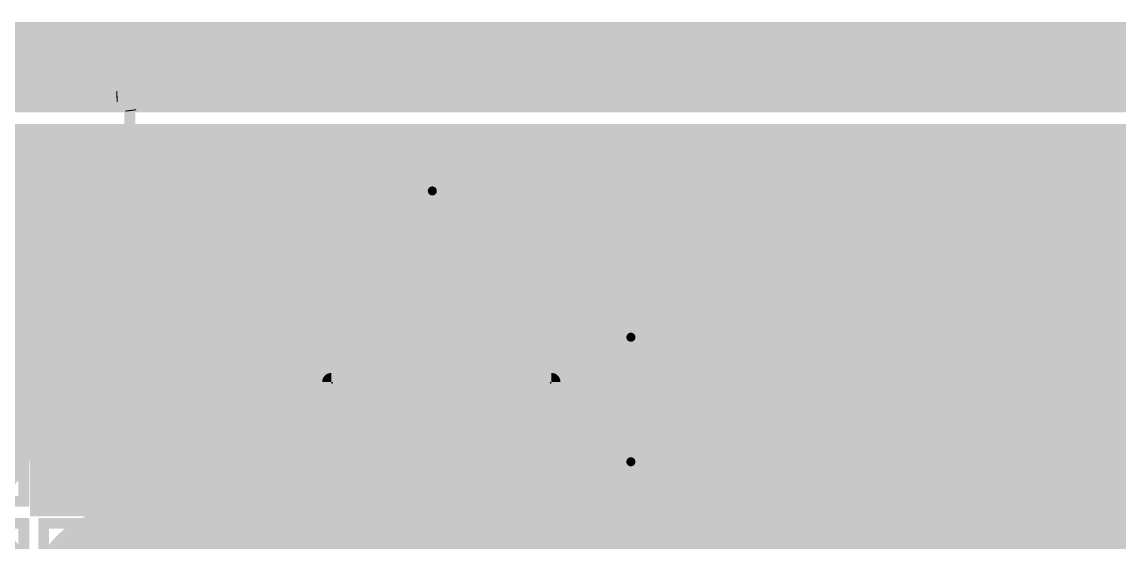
# Model space of a CAD drawing. Extents: x -6 to 196, y -52 to 46.
# Drawn here: x 60.77 to 76.21, y 38.32 to 45.63 of the extents above; entities that cross this region are included whole.
import ezdxf

# ---------------------------------------------------------------- set-up
doc = ezdxf.new("R2010")
doc.units = 0
doc.header["$MEASUREMENT"] = 0
doc.layers.get('0').update_dxf_attribs({"linetype": 'CONTINUOUS'})
for name, color, linetype in [('22-304-1_BOT', 7, 'CONTINUOUS'), ('22-304-1_DRD', 7, 'CONTINUOUS'), ('22-304-1_GND', 6, 'CONTINUOUS'), ('22-304-1_IN1', 4, 'CONTINUOUS'), ('22-304-1_SMB', 3, 'CONTINUOUS'), ('22-304-1_SMT', 5, 'CONTINUOUS'), ('22-304-1_SPT', 10, 'CONTINUOUS'), ('22-304-1_SST', 14, 'CONTINUOUS'), ('22-304-1_TOP', 9, 'CONTINUOUS'), ('THRUHOLE_NPT', 11, 'CONTINUOUS'), ('THRUHOLE_TAP', 13, 'CONTINUOUS')]:
    doc.layers.add(name, color=color, linetype=linetype)

# ---------------------------------------------------------------- blocks, each defined once
blk = doc.blocks.new('ROUND_1')
at = {"const_width": 1.6002}
blk.add_lwpolyline([(-0.8001, 0, 1), (0.8001, 0, 1)], format="xyb", close=True, dxfattribs=at)
blk = doc.blocks.new('ROUND_18')
at = {"const_width": 0.99949}
blk.add_lwpolyline([(-0.499744, 0, 1), (0.499744, 0, 1)], format="xyb", close=True, dxfattribs=at)
blk = doc.blocks.new('ROUND_19')
at = {"const_width": 0.65024}
blk.add_lwpolyline([(-0.32512, 0, 1), (0.32512, 0, 1)], format="xyb", close=True, dxfattribs=at)
blk = doc.blocks.new('SQUARE_20')
blk.add_solid([(0.84963, 0.84963), (0.84963, -0.84963), (-0.84963, 0.84963), (-0.84963, -0.84963)])
blk = doc.blocks.new('ROUND_57')
at = {"const_width": 0.35052}
blk.add_lwpolyline([(-0.17526, 0, 1), (0.17526, 0, 1)], format="xyb", close=True, dxfattribs=at)
blk = doc.blocks.new('ROUND_12')
at = {"const_width": 2.00025}
blk.add_lwpolyline([(-1.000124, 0, 1), (1.000124, 0, 1)], format="xyb", close=True, dxfattribs=at)
blk = doc.blocks.new('ROUND_24')
at = {"const_width": 1.30429}
blk.add_lwpolyline([(-0.652144, 0, 1), (0.652144, 0, 1)], format="xyb", close=True, dxfattribs=at)
blk = doc.blocks.new('SQUARE_65')
blk.add_solid([(1.30429, 1.30429), (1.30429, -1.30429), (-1.30429, 1.30429), (-1.30429, -1.30429)])
blk = doc.blocks.new('ROUND_85')
at = {"const_width": 0.0635}
blk.add_lwpolyline([(-0.03175, 0, 1), (0.03175, 0, 1)], format="xyb", close=True, dxfattribs=at)
blk = doc.blocks.new('RECTANGLE_3')
blk.add_solid([(0.4826, 0.4064), (0.4826, -0.4064), (-0.4826, 0.4064), (-0.4826, -0.4064)])
blk = doc.blocks.new('RECTANGLE_5')
blk.add_solid([(0.4826, 0.4064), (0.4826, -0.4064), (-0.4826, 0.4064), (-0.4826, -0.4064)])
blk = doc.blocks.new('RECTANGLE_30')
blk.add_solid([(0.52451, 0.29972), (0.52451, -0.29972), (-0.52451, 0.29972), (-0.52451, -0.29972)])
blk = doc.blocks.new('ROUND_88')
at = {"const_width": 0.10033}
blk.add_lwpolyline([(-0.050164, 0, 1), (0.050164, 0, 1)], format="xyb", close=True, dxfattribs=at)
blk = doc.blocks.new('ROUND_89')
at = {"const_width": 0.59944}
blk.add_lwpolyline([(-0.29972, 0, 1), (0.29972, 0, 1)], format="xyb", close=True, dxfattribs=at)

msp = doc.modelspace()

# ---------------------------------------------------------------- linework, layer by layer
at = {"layer": '22-304-1_BOT', "const_width": 0.254}
for points in [[(78.486, 43.942), (21.844, 43.942)], [(60.8076, 43.942), (60.8076, 42.291)], [(61.0362, 43.942), (61.0362, 42.29608)], [(61.2648, 43.942), (61.2648, 42.24528)], [(61.4934, 43.942), (61.4934, 42.12844)], [(61.722, 43.942), (61.722, 41.90746)], [(61.9506, 43.942), (61.9506, 41.1607)], [(62.1792, 43.942), (62.1792, 41.1607)], [(62.4078, 43.942), (62.4078, 41.1607)], [(62.6364, 43.942), (62.6364, 41.1607)], [(62.865, 43.942), (62.865, 41.1607)], [(63.0936, 43.942), (63.0936, 41.1607)], [(63.3222, 43.942), (63.3222, 41.1607)], [(63.5508, 43.942), (63.5508, 34.23158)], [(63.7794, 43.942), (63.7794, 34.11982)], [(64.008, 43.942), (64.008, 33.81248)], [(64.2366, 43.942), (64.2366, 29.22016)], [(64.4652, 43.942), (64.4652, 29.22016)], [(64.6938, 43.942), (64.6938, 29.22016)], [(64.9224, 43.942), (64.9224, 29.22016)], [(65.151, 43.942), (65.151, 29.22016)], [(65.3796, 43.942), (65.3796, 29.22016)], [(65.6082, 43.942), (65.6082, 29.22016)], [(65.8368, 43.942), (65.8368, 29.22016)], [(66.0654, 43.942), (66.0654, 29.22016)], [(66.294, 43.942), (66.294, 29.22016)], [(66.5226, 43.942), (66.5226, 29.22016)], [(66.7512, 43.942), (66.7512, 29.22016)], [(66.9798, 43.942), (66.9798, 29.22016)], [(67.2084, 43.942), (67.2084, 29.22016)], [(67.437, 43.942), (67.437, 29.22016)], [(67.6656, 43.942), (67.6656, 29.22016)], [(67.8942, 43.942), (67.8942, 29.22016)], [(68.1228, 43.942), (68.1228, 29.22016)], [(68.3514, 43.942), (68.3514, 29.22016)], [(68.58, 43.942), (68.58, 29.22016)], [(68.8086, 43.942), (68.8086, 29.22016)], [(69.0372, 43.942), (69.0372, 29.22016)], [(69.2658, 43.942), (69.2658, 29.22016)], [(69.4944, 43.942), (69.4944, 29.22016)], [(69.723, 43.942), (69.723, 29.22016)], [(69.9516, 43.942), (69.9516, 29.22016)], [(70.1802, 43.942), (70.1802, 29.22016)], [(70.4088, 43.942), (70.4088, 29.22016)], [(70.6374, 43.942), (70.6374, 29.22016)], [(70.866, 43.942), (70.866, 29.22016)], [(71.0946, 43.942), (71.0946, 29.22016)], [(71.3232, 43.942), (71.3232, 29.22016)], [(71.5518, 43.942), (71.5518, 29.22016)], [(71.7804, 43.942), (71.7804, 29.22016)], [(72.009, 43.942), (72.009, 29.22016)], [(72.2376, 43.942), (72.2376, 29.22016)], [(72.4662, 43.942), (72.4662, 29.22016)], [(72.6948, 43.942), (72.6948, 41.15816)], [(72.9234, 43.942), (72.9234, 41.67378)], [(73.152, 43.942), (73.152, 42.037)], [(73.3806, 43.942), (73.3806, 42.32402)], [(73.6092, 43.942), (73.6092, 42.5577)], [(73.8378, 43.942), (73.8378, 42.75582)], [(74.0664, 43.942), (74.0664, 42.91838)], [(74.295, 43.942), (74.295, 43.05808)], [(74.5236, 43.942), (74.5236, 43.17492)], [(74.7522, 43.942), (74.7522, 43.27144)], [(74.9808, 43.942), (74.9808, 43.35018)], [(75.2094, 43.942), (75.2094, 43.41114)], [(75.438, 43.942), (75.438, 43.45686)], [(75.6666, 43.942), (75.6666, 43.4848)], [(75.8952, 43.942), (75.8952, 43.50004)], [(76.1238, 43.942), (76.1238, 43.50004)], [(78.7146, 43.7134), (21.844, 43.7134)], [(75.64882, 43.4848), (21.844, 43.4848)], [(74.70902, 43.2562), (21.844, 43.2562)], [(74.23912, 43.0276), (21.844, 43.0276)], [(73.89368, 42.799), (21.844, 42.799)], [(73.6219, 42.5704), (21.844, 42.5704)], [(73.39584, 42.3418), (21.844, 42.3418)], [(73.20788, 42.1132), (61.51626, 42.1132)], [(73.04786, 41.8846), (61.73978, 41.8846)], [(72.91324, 41.656), (61.85662, 41.656)], [(72.80148, 41.4274), (61.90996, 41.4274)], [(63.36792, 41.1607), (61.90234, 41.1607)], [(72.71004, 41.1988), (61.90742, 41.1988)], [(63.36792, 41.1607), (63.36792, 38.80866)], [(72.63384, 40.9702), (63.36792, 40.9702)], [(72.57796, 40.7416), (63.36792, 40.7416)], [(72.53478, 40.513), (63.36792, 40.513)], [(72.50938, 40.2844), (63.36792, 40.2844)], [(72.49668, 40.0558), (63.36792, 40.0558)], [(72.50176, 39.8272), (63.36792, 39.8272)], [(72.51954, 39.5986), (63.36792, 39.5986)], [(72.5551, 39.37), (63.36792, 39.37)], [(72.60336, 39.1414), (63.36792, 39.1414)], [(63.36792, 38.80866), (62.28334, 38.80866)], [(62.6364, 38.80866), (62.6364, 38.73246)], [(62.865, 38.80866), (62.865, 38.62578)], [(63.0936, 38.80866), (63.0936, 38.4556)], [(63.3222, 38.80866), (63.3222, 38.1762)], [(72.6694, 38.9128), (63.36792, 38.9128)], [(72.6948, 38.84168), (72.6948, 29.22016)], [(72.75322, 38.6842), (62.75578, 38.6842)], [(72.85736, 38.4556), (63.0936, 38.4556)], [(72.9234, 38.32606), (72.9234, 29.22016)], [(72.97928, 38.227), (63.28918, 38.227)]]:
    msp.add_lwpolyline(points, dxfattribs=at)
for points in [[(75.99934, 43.50258, 0.4142136), (72.49668, 39.99992)], [(79.502, 39.99992, 0.4142136), (75.99934, 43.50258)], [(60.93968, 42.30116, 0.4142136), (59.96432, 41.3258)], [(61.91504, 41.3258, 0.4142136), (60.93968, 42.30116)], [(61.90234, 41.1607, 0.0424884), (61.91639, 41.3258)], [(72.49668, 39.99992, 0.4142136), (75.99934, 36.49726)], [(75.99934, 36.49726, 0.4142136), (79.502, 39.99992)], [(63.51778, 37.48532, 0.3935976), (62.28334, 38.80866)]]:
    msp.add_lwpolyline(points, format="xyb", dxfattribs=at)
at = {"layer": '22-304-1_DRD'}
for points, const_width in [([(195.00088, 21.99894), (101.99878, 21.99894), (78.99908, 44.99864), (-4.99872, 44.99864), (-4.99872, -4.99872), (195.00088, -4.99872), (195.00088, 21.99894)], 1.27), ([(66.294, 43.8912), (65.913, 43.5102)], 0.254), ([(66.802, 43.8912), (66.294, 43.8912)], 0.254), ([(67.183, 43.5102), (66.802, 43.8912)], 0.254), ([(65.913, 43.5102), (65.913, 43.0022)], 0.254), ([(67.183, 43.0022), (67.183, 43.5102)], 0.254), ([(65.913, 43.0022), (66.294, 42.6212)], 0.254), ([(66.802, 42.6212), (67.183, 43.0022)], 0.254), ([(66.294, 42.6212), (66.802, 42.6212)], 0.254), ([(61.57468, 41.9608), (60.30468, 41.9608)], 0.254), ([(61.57468, 41.9608), (60.30468, 40.6908)], 0.254), ([(61.57468, 40.6908), (60.30468, 41.9608)], 0.254), ([(61.57468, 40.6908), (61.57468, 41.9608)], 0.254), ([(69.088, 41.8338), (68.707, 41.4528)], 0.254), ([(69.088, 41.8338), (68.707, 41.4528)], 0.254), ([(69.596, 41.8338), (69.088, 41.8338)], 0.254), ([(69.596, 41.8338), (69.088, 41.8338)], 0.254), ([(69.977, 41.4528), (69.596, 41.8338)], 0.254), ([(69.977, 41.4528), (69.596, 41.8338)], 0.254), ([(68.707, 41.4528), (68.707, 40.9448)], 0.254), ([(68.707, 41.4528), (68.707, 40.9448)], 0.254), ([(69.977, 40.9448), (69.977, 41.4528)], 0.254), ([(69.977, 40.9448), (69.977, 41.4528)], 0.254), ([(68.707, 40.9448), (69.088, 40.5638)], 0.254), ([(68.707, 40.9448), (69.088, 40.5638)], 0.254), ([(69.596, 40.5638), (69.977, 40.9448)], 0.254), ([(69.596, 40.5638), (69.977, 40.9448)], 0.254), ([(60.30468, 40.6908), (61.57468, 40.6908)], 0.254), ([(75.36434, 40.63492), (75.36434, 39.99992)], 0.254), ([(75.99934, 40.63492), (75.36434, 40.63492)], 0.254), ([(75.99934, 39.36492), (75.99934, 40.63492)], 0.254), ([(62.18936, 40.61968), (61.55436, 39.98468)], 0.254), ([(62.82436, 39.98468), (62.18936, 40.61968)], 0.254), ([(69.088, 40.5638), (69.596, 40.5638)], 0.254), ([(69.088, 40.5638), (69.596, 40.5638)], 0.254), ([(69.088, 40.0812), (68.707, 39.7002)], 0.254), ([(69.088, 40.0812), (68.707, 39.7002)], 0.254), ([(69.596, 40.0812), (69.088, 40.0812)], 0.254), ([(69.596, 40.0812), (69.088, 40.0812)], 0.254), ([(69.977, 39.7002), (69.596, 40.0812)], 0.254), ([(69.977, 39.7002), (69.596, 40.0812)], 0.254), ([(61.55436, 39.98468), (62.18936, 39.34968)], 0.254), ([(62.18936, 39.34968), (62.82436, 39.98468)], 0.254), ([(75.36434, 39.99992), (76.63434, 39.99992)], 0.254), ([(68.707, 39.7002), (68.707, 39.1922)], 0.254), ([(68.707, 39.7002), (68.707, 39.1922)], 0.254), ([(69.977, 39.1922), (69.977, 39.7002)], 0.254), ([(69.977, 39.1922), (69.977, 39.7002)], 0.254), ([(76.63434, 39.36492), (75.99934, 39.36492)], 0.254), ([(68.707, 39.1922), (69.088, 38.8112)], 0.254), ([(68.707, 39.1922), (69.088, 38.8112)], 0.254), ([(69.596, 38.8112), (69.977, 39.1922)], 0.254), ([(69.596, 38.8112), (69.977, 39.1922)], 0.254), ([(69.088, 38.8112), (69.596, 38.8112)], 0.254), ([(69.088, 38.8112), (69.596, 38.8112)], 0.254)]:
    msp.add_lwpolyline(points, dxfattribs=dict(at, const_width=const_width))
at = {"layer": '22-304-1_GND', "const_width": 1.27}
msp.add_lwpolyline([(195.00088, 21.99894), (101.99878, 21.99894), (78.99908, 44.99864), (-4.99872, 44.99864), (-4.99872, -4.99872), (195.00088, -4.99872), (195.00088, 21.99894)], dxfattribs=at)
at = {"layer": '22-304-1_IN1', "const_width": 0.254}
for points in [[(66.0273, 43.688), (55.499, 43.688)], [(65.9892, 43.6372), (55.499, 43.6372)], [(60.7568, 43.688), (60.7568, 42.28338)], [(60.9854, 43.688), (60.9854, 42.29862)], [(61.214, 43.688), (61.214, 42.26052)], [(61.4426, 43.688), (61.4426, 42.16146)], [(61.6712, 43.688), (61.6712, 41.97096)], [(61.8998, 43.688), (61.8998, 41.50106)], [(62.1284, 43.688), (62.1284, 41.1607)], [(62.357, 43.688), (62.357, 41.1607)], [(62.5856, 43.688), (62.5856, 41.1607)], [(62.8142, 43.688), (62.8142, 41.1607)], [(63.0428, 43.688), (63.0428, 41.1607)], [(63.2714, 43.688), (63.2714, 41.1607)], [(63.5, 43.688), (63.5, 37.69614)], [(63.7286, 43.688), (63.7286, 32.258)], [(63.9572, 43.688), (63.9572, 32.258)], [(64.1858, 43.688), (64.1858, 32.258)], [(64.4144, 43.688), (64.4144, 32.258)], [(64.643, 43.688), (64.643, 32.258)], [(64.8716, 43.688), (64.8716, 34.70656)], [(65.1002, 43.688), (65.1002, 34.89452)], [(65.3288, 43.688), (65.3288, 34.96056)], [(65.5574, 43.688), (65.5574, 34.94786)], [(65.786, 43.688), (65.786, 34.8488)], [(78.232, 43.688), (67.0687, 43.688)], [(78.2828, 43.6372), (67.1068, 43.6372)], [(67.1576, 43.688), (67.1576, 43.5483)], [(67.3862, 43.688), (67.3862, 36.86556)], [(67.6148, 43.688), (67.6148, 36.79952)], [(67.8434, 43.688), (67.8434, 36.61156)], [(68.072, 43.688), (68.072, 32.258)], [(68.3006, 43.688), (68.3006, 32.258)], [(68.5292, 43.688), (68.5292, 32.258)], [(68.7578, 43.688), (68.7578, 41.53916)], [(68.9864, 43.688), (68.9864, 41.77284)], [(69.215, 43.688), (69.215, 41.86174)], [(69.4436, 43.688), (69.4436, 41.86682)], [(69.6722, 43.688), (69.6722, 41.78808)], [(69.9008, 43.688), (69.9008, 41.5798)], [(70.1294, 43.688), (70.1294, 32.258)], [(70.358, 43.688), (70.358, 32.258)], [(70.5866, 43.688), (70.5866, 32.258)], [(70.8152, 43.688), (70.8152, 32.258)], [(71.0438, 43.688), (71.0438, 32.258)], [(71.2724, 43.688), (71.2724, 32.258)], [(71.501, 43.688), (71.501, 32.258)], [(71.7296, 43.688), (71.7296, 32.258)], [(71.9582, 43.688), (71.9582, 32.258)], [(72.1868, 43.688), (72.1868, 32.258)], [(72.4154, 43.688), (72.4154, 32.1056)], [(72.644, 43.688), (72.644, 31.877)], [(72.8726, 43.688), (72.8726, 31.6484)], [(73.1012, 43.688), (73.1012, 31.4198)], [(73.3298, 43.688), (73.3298, 31.1912)], [(73.5584, 43.688), (73.5584, 30.9626)], [(73.787, 43.688), (73.787, 30.734)], [(74.0156, 43.688), (74.0156, 30.5054)], [(74.2442, 43.688), (74.2442, 40.78986)], [(74.4728, 43.688), (74.4728, 41.1734)], [(74.7014, 43.688), (74.7014, 41.42232)], [(74.93, 43.688), (74.93, 41.60012)], [(75.1586, 43.688), (75.1586, 41.7322)], [(75.3872, 43.688), (75.3872, 41.82618)], [(75.6158, 43.688), (75.6158, 41.88714)], [(75.8444, 43.688), (75.8444, 41.92016)], [(76.073, 43.688), (76.073, 41.92524)], [(76.3016, 43.688), (76.3016, 41.90238)], [(65.8876, 43.4086), (55.499, 43.4086)], [(78.5114, 43.4086), (67.20586, 43.4086)], [(65.8749, 43.18), (55.499, 43.18)], [(78.74, 43.18), (67.21856, 43.18)], [(65.94348, 42.9514), (55.499, 42.9514)], [(78.9686, 42.9514), (67.15252, 42.9514)], [(67.1576, 42.96156), (67.1576, 36.85286)], [(66.0146, 42.83964), (66.0146, 34.5821)], [(66.13144, 42.7228), (55.499, 42.7228)], [(66.2432, 42.65168), (66.2432, 32.258)], [(66.929, 42.6974), (66.929, 36.7538)], [(79.1972, 42.7228), (66.96456, 42.7228)], [(79.4258, 42.4942), (55.499, 42.4942)], [(66.4718, 42.5831), (66.4718, 32.258)], [(66.7004, 42.5958), (66.7004, 36.4871)], [(60.67806, 42.2656), (55.499, 42.2656)], [(79.6544, 42.2656), (61.2013, 42.2656)], [(79.883, 42.037), (61.6077, 42.037)], [(69.04736, 41.8084), (61.78804, 41.8084)], [(75.3364, 41.8084), (69.6341, 41.8084)], [(68.7832, 41.5798), (61.88202, 41.5798)], [(74.89698, 41.5798), (69.9008, 41.5798)], [(68.6816, 41.3512), (61.91504, 41.3512)], [(74.62774, 41.3512), (69.99986, 41.3512)], [(63.36792, 41.1607), (61.90234, 41.1607)], [(63.36792, 41.1607), (63.36792, 38.80866)], [(68.6689, 41.1226), (63.36792, 41.1226)], [(74.4347, 41.1226), (70.01256, 41.1226)], [(68.73748, 40.894), (63.36792, 40.894)], [(68.7578, 40.85844), (68.7578, 39.78656)], [(69.9008, 40.8178), (69.9008, 39.8272)], [(74.29246, 40.894), (69.94652, 40.894)], [(68.92544, 40.6654), (63.36792, 40.6654)], [(74.1934, 40.6654), (69.75856, 40.6654)], [(68.9864, 40.62222), (68.9864, 40.02024)], [(69.215, 40.53332), (69.215, 40.10914)], [(69.4436, 40.53078), (69.4436, 40.11422)], [(69.6722, 40.60698), (69.6722, 40.03548)], [(74.12482, 40.4368), (63.36792, 40.4368)], [(74.08418, 40.2082), (63.36792, 40.2082)], [(68.92544, 39.9796), (63.36792, 39.9796)], [(74.07402, 39.9796), (69.75856, 39.9796)], [(68.73748, 39.751), (63.36792, 39.751)], [(74.08926, 39.751), (69.94652, 39.751)], [(68.6689, 39.5224), (63.36792, 39.5224)], [(74.13498, 39.5224), (70.01256, 39.5224)], [(68.6816, 39.2938), (63.36792, 39.2938)], [(74.20864, 39.2938), (69.99986, 39.2938)], [(68.7578, 39.10584), (68.7578, 32.258)], [(74.2442, 39.20744), (74.2442, 30.2768)], [(68.7832, 39.0652), (63.36792, 39.0652)], [(69.9008, 39.0652), (69.9008, 32.258)], [(74.31532, 39.0652), (69.9008, 39.0652)], [(63.36792, 38.80866), (62.28334, 38.80866)], [(62.5856, 38.80866), (62.5856, 38.75024)], [(62.8142, 38.80866), (62.8142, 38.65372)], [(63.0428, 38.80866), (63.0428, 38.50132)], [(63.2714, 38.80866), (63.2714, 38.2524)], [(69.04736, 38.8366), (63.36792, 38.8366)], [(68.9864, 38.86962), (68.9864, 32.258)], [(69.215, 38.78072), (69.215, 32.258)], [(69.4436, 38.77818), (69.4436, 32.258)], [(74.46518, 38.8366), (69.6341, 38.8366)], [(69.6722, 38.85438), (69.6722, 32.258)], [(74.4728, 38.82644), (74.4728, 30.0482)], [(74.66838, 38.608), (62.89548, 38.608)], [(74.7014, 38.57752), (74.7014, 29.8196)], [(74.95794, 38.3794), (63.1698, 38.3794)], [(74.93, 38.39718), (74.93, 29.591)], [(75.1586, 38.26764), (75.1586, 29.3624)]]:
    msp.add_lwpolyline(points, dxfattribs=at)
for points in [[(66.0273, 43.688, 0.174833), (65.87155, 43.2562)], [(67.22364, 43.2562, 0.1748329), (67.06808, 43.68748)], [(65.87236, 43.2562, 0.4142136), (66.548, 42.58056)], [(66.548, 42.58056, 0.4142136), (67.22364, 43.2562)], [(60.93968, 42.30116, 0.4142136), (59.96432, 41.3258)], [(61.91504, 41.3258, 0.4142136), (60.93968, 42.30116)], [(69.342, 41.87444, 0.4142136), (68.66636, 41.1988)], [(70.01764, 41.1988, 0.4142136), (69.342, 41.87444)], [(75.99934, 41.92524, 0.4142136), (74.07402, 39.99992)], [(77.9272, 39.99992, 0.4142136), (75.99934, 41.92778)], [(61.90234, 41.1607, 0.0424884), (61.91639, 41.3258)], [(68.66636, 41.1988, 0.4142136), (69.342, 40.52316)], [(69.342, 40.52316, 0.4142136), (70.01764, 41.1988)], [(69.342, 40.12184, 0.4142136), (68.66636, 39.4462)], [(69.342, 40.12184, 0.4142136), (68.66636, 39.4462)], [(70.01764, 39.4462, 0.4142136), (69.342, 40.12184)], [(70.01764, 39.4462, 0.4142136), (69.342, 40.12184)], [(74.07402, 39.99992, 0.4142136), (75.99934, 38.0746)], [(75.99934, 38.0746, 0.4142136), (77.92466, 39.99992)], [(68.66636, 39.4462, 0.4142136), (69.342, 38.77056)], [(68.66636, 39.4462, 0.4142136), (69.342, 38.77056)], [(69.342, 38.77056, 0.4142136), (70.01764, 39.4462)], [(69.342, 38.77056, 0.4142136), (70.01764, 39.4462)], [(63.51778, 37.48532, 0.3935976), (62.28334, 38.80866)]]:
    msp.add_lwpolyline(points, format="xyb", dxfattribs=at)
at = {"layer": '22-304-1_SST'}
for points, const_width in [([(57.2897, 44.58462), (62.103, 44.58462)], 0.1524), ([(62.11824, 44.58462), (62.10305, 44.58401)], 0.1524), ([(62.3062, 44.38142), (62.30438, 44.39636)], 0.1524), ([(62.29096, 44.38396), (62.29096, 44.01566), (57.08904, 44.01566), (57.08904, 44.38396)], 0.1524), ([(62.29096, 44.01566), (62.29096, 42.55516)], 0.1524), ([(64.5795, 44.0055), (64.5795, 41.0845), (66.2178, 41.0845), (66.2178, 44.0055), (64.5795, 44.0055)], 0.1524), ([(66.87058, 43.52036), (66.7004, 43.58132), (66.7004, 43.93692), (66.87058, 43.99534), (67.54876, 43.99534), (67.7164, 43.93692), (67.7164, 43.58132), (67.54876, 43.52036)], 0.1524), ([(61.88964, 42.55516), (62.29096, 42.55516), (62.29096, 41.72458), (63.90894, 41.72458), (63.90894, 35.74542), (55.46852, 35.74542), (55.46852, 41.72458), (57.08904, 41.72458), (57.08904, 42.55516), (57.49036, 42.55516), (57.49036, 43.73372), (61.88964, 43.73372), (61.88964, 42.55516), (61.88964, 41.07942), (61.07938, 41.07942)], 0.1524), ([(62.98692, 42.13352), (62.98692, 43.40352), (62.7761, 43.1927)], 0.254), ([(69.6595, 43.3705), (69.6595, 40.4495), (71.2978, 40.4495), (71.2978, 43.3705), (69.6595, 43.3705)], 0.1524), ([(66.87058, 43.15714), (66.7004, 43.09872), (66.7004, 42.74312), (66.87058, 42.68216), (67.2084, 42.68216), (67.37858, 42.80154), (67.37858, 43.15714), (67.7164, 43.15714), (67.7164, 42.68216)], 0.1524), ([(61.88964, 41.07942), (63.29934, 41.07942), (63.29934, 38.88994), (61.07938, 38.88994), (61.07938, 41.35374), (58.30062, 41.35374), (58.30062, 38.88994), (57.38876, 38.88994), (57.38876, 38.58006), (58.30062, 38.58006), (58.30062, 36.39058), (56.08066, 36.39058), (56.08066, 41.07942), (57.49036, 41.07942), (57.49036, 42.55516)], 0.1524), ([(71.7804, 41.93032), (71.7804, 42.34434), (72.7964, 42.34434)], 0.1524), ([(63.20028, 42.13352), (62.7761, 42.13352)], 0.254), ([(67.35318, 41.68902), (67.35318, 42.10558), (68.36918, 42.10558)], 0.1524), ([(71.7804, 41.09212), (71.7804, 41.56456), (72.45858, 41.09212), (72.62876, 41.09212), (72.7964, 41.15054), (72.7964, 41.50614), (72.62876, 41.56456)], 0.1524), ([(67.35318, 40.9702), (67.35318, 41.20642)], 0.1524), ([(67.35318, 41.08958), (68.36918, 41.08958), (68.199, 41.20642)], 0.1524), ([(58.58002, 41.07942), (58.58002, 38.88994), (60.79998, 38.88994), (60.79998, 41.07942), (58.58002, 41.07942)], 0.1524), ([(65.1256, 40.61968), (65.0748, 40.61968), (65.0748, 40.56888), (65.0748, 38.16858), (65.0748, 38.12032), (65.1256, 38.12032)], 0.1524), ([(65.1256, 40.61968), (68.2244, 40.61968)], 0.1524), ([(68.2244, 38.12032), (68.2752, 38.12032), (68.2752, 38.16858), (68.2752, 40.56888), (68.2752, 40.61968), (68.2244, 40.61968)], 0.1524), ([(62.02172, 40.15232), (61.87186, 40.30218), (62.50686, 40.30218), (62.357, 40.15232), (62.02172, 40.15232), (62.02172, 39.81704), (61.87186, 39.66718), (62.50686, 39.66718), (62.357, 39.81704), (62.02172, 39.81704)], 0.1524), ([(61.87186, 39.66718), (61.87186, 40.30218)], 0.1524), ([(62.50686, 39.66718), (62.50686, 40.30218)], 0.1524), ([(62.357, 40.15232), (62.357, 39.81704)], 0.1524), ([(68.2244, 39.66972), (68.2244, 40.07104)], 0.1524), ([(69.6595, 40.1955), (69.6595, 37.2745), (71.2978, 37.2745), (71.2978, 40.1955), (69.6595, 40.1955)], 0.1524), ([(71.95058, 39.45636), (71.7804, 39.51732), (71.7804, 39.87292), (71.95058, 39.93134), (72.62876, 39.93134), (72.7964, 39.87292), (72.7964, 39.51732), (72.62876, 39.45636)], 0.1524), ([(65.1256, 39.07028), (65.1256, 38.66896)], 0.1524), ([(71.7804, 38.73754), (71.7804, 38.97376)], 0.1524), ([(71.7804, 38.85692), (72.7964, 38.85692), (72.62876, 38.97376)], 0.1524), ([(58.58002, 36.39058), (60.79998, 36.39058), (60.79998, 38.58006), (58.58002, 38.58006), (58.58002, 36.39058)], 0.1524), ([(61.07938, 36.39058), (63.29934, 36.39058), (63.29934, 38.58006), (61.07938, 38.58006), (61.07938, 36.39058)], 0.1524)]:
    msp.add_lwpolyline(points, dxfattribs=dict(at, const_width=const_width))
at = {"layer": '22-304-1_SST', "const_width": 0.1524}
for points in [[(62.3062, 44.39666, 0.4142136), (62.11824, 44.58462)], [(65.1256, 40.61968, 0.4142136), (65.0748, 40.56888)], [(68.2752, 40.56888, 0.4142136), (68.2244, 40.61968)]]:
    msp.add_lwpolyline(points, format="xyb", dxfattribs=at)
at = {"layer": '22-304-1_TOP'}
for points, const_width in [([(78.359, 44.069), (21.717, 44.069)], 0.254), ([(60.6806, 44.069), (60.6806, 42.97426)], 0.254), ([(60.9092, 44.069), (60.9092, 42.97426)], 0.254), ([(61.1378, 44.069), (61.1378, 42.97426)], 0.254), ([(61.3664, 44.069), (61.3664, 42.97426)], 0.254), ([(61.595, 44.069), (61.595, 42.97426)], 0.254), ([(61.8236, 44.069), (61.8236, 42.97426)], 0.254), ([(62.0522, 44.069), (62.0522, 42.97426)], 0.254), ([(62.2808, 44.069), (62.2808, 42.97426)], 0.254), ([(62.5094, 44.069), (62.5094, 42.97426)], 0.254), ([(62.738, 44.069), (62.738, 42.97426)], 0.254), ([(62.9666, 44.069), (62.9666, 42.97426)], 0.254), ([(63.1952, 44.069), (63.1952, 42.97426)], 0.254), ([(63.4238, 44.069), (63.4238, 42.97426)], 0.254), ([(63.6524, 44.069), (63.6524, 42.97426)], 0.254), ([(63.881, 44.069), (63.881, 42.97426)], 0.254), ([(64.1096, 44.069), (64.1096, 42.97426)], 0.254), ([(64.3382, 44.069), (64.3382, 42.97426)], 0.254), ([(64.5668, 44.069), (64.5668, 42.97426)], 0.254), ([(64.7954, 44.069), (64.7954, 43.99026)], 0.254), ([(65.024, 44.069), (65.024, 43.99026)], 0.254), ([(65.2526, 44.069), (65.2526, 43.99026)], 0.254), ([(65.4812, 44.069), (65.4812, 43.99026)], 0.254), ([(65.7098, 44.069), (65.7098, 43.99026)], 0.254), ([(65.9384, 44.069), (65.9384, 43.99026)], 0.254), ([(66.167, 44.069), (66.167, 43.99026)], 0.254), ([(66.3956, 44.069), (66.3956, 42.97426)], 0.254), ([(66.6242, 44.069), (66.6242, 42.97426)], 0.254), ([(66.8528, 44.069), (66.8528, 42.97426)], 0.254), ([(67.0814, 44.069), (67.0814, 42.97426)], 0.254), ([(67.31, 44.069), (67.31, 42.97426)], 0.254), ([(67.5386, 44.069), (67.5386, 42.97426)], 0.254), ([(67.7672, 44.069), (67.7672, 42.97426)], 0.254), ([(67.9958, 44.069), (67.9958, 42.97426)], 0.254), ([(68.2244, 44.069), (68.2244, 42.97426)], 0.254), ([(68.453, 44.069), (68.453, 42.97426)], 0.254), ([(68.6816, 44.069), (68.6816, 42.97426)], 0.254), ([(68.9102, 44.069), (68.9102, 42.97426)], 0.254), ([(69.1388, 44.069), (69.1388, 42.97426)], 0.254), ([(69.3674, 44.069), (69.3674, 42.97426)], 0.254), ([(69.596, 44.069), (69.596, 42.97426)], 0.254), ([(69.8246, 44.069), (69.8246, 43.35526)], 0.254), ([(70.0532, 44.069), (70.0532, 43.35526)], 0.254), ([(70.2818, 44.069), (70.2818, 43.35526)], 0.254), ([(70.5104, 44.069), (70.5104, 43.35526)], 0.254), ([(70.739, 44.069), (70.739, 43.35526)], 0.254), ([(70.9676, 44.069), (70.9676, 43.35526)], 0.254), ([(71.1962, 44.069), (71.1962, 43.35526)], 0.254), ([(71.4248, 44.069), (71.4248, 42.71772)], 0.254), ([(71.6534, 44.069), (71.6534, 42.48912)], 0.254), ([(71.882, 44.069), (71.882, 42.26052)], 0.254), ([(72.1106, 44.069), (72.1106, 42.03192)], 0.254), ([(72.3392, 44.069), (72.3392, 41.80078)], 0.254), ([(72.5678, 44.069), (72.5678, 40.69588)], 0.254), ([(72.7964, 44.069), (72.7964, 41.4147)], 0.254), ([(73.025, 44.069), (73.025, 41.8465)], 0.254), ([(73.2536, 44.069), (73.2536, 42.17162)], 0.254), ([(73.4822, 44.069), (73.4822, 42.43324)], 0.254), ([(73.7108, 44.069), (73.7108, 42.64914)], 0.254), ([(73.9394, 44.069), (73.9394, 42.83202)], 0.254), ([(74.168, 44.069), (74.168, 42.98442)], 0.254), ([(74.3966, 44.069), (74.3966, 43.11396)], 0.254), ([(74.6252, 44.069), (74.6252, 43.22064)], 0.254), ([(74.8538, 44.069), (74.8538, 43.30954)], 0.254), ([(75.0824, 44.069), (75.0824, 43.38066)], 0.254), ([(75.311, 44.069), (75.311, 43.434)], 0.254), ([(75.5396, 44.069), (75.5396, 43.4721)], 0.254), ([(75.7682, 44.069), (75.7682, 43.49496)], 0.254), ([(75.9968, 44.069), (75.9968, 43.50258)], 0.254), ([(76.2254, 44.069), (76.2254, 43.49496)], 0.254), ([(66.21526, 43.99026), (64.59474, 43.99026)], 0.254), ([(64.59474, 43.99026), (64.59474, 42.97426)], 0.254), ([(66.21526, 43.99026), (66.21526, 42.97426)], 0.254), ([(64.59474, 43.8404), (21.717, 43.8404)], 0.254), ([(78.5876, 43.8404), (66.21526, 43.8404)], 0.254), ([(64.59474, 43.6118), (37.15766, 43.6118)], 0.254), ([(78.8162, 43.6118), (66.21526, 43.6118)], 0.254), ([(64.59474, 43.3832), (37.15766, 43.3832)], 0.254), ([(64.59474, 43.2562), (65.405, 43.2562)], 0.254), ([(66.21526, 43.2562), (65.405, 43.2562)], 0.254), ([(75.0951, 43.3832), (66.21526, 43.3832)], 0.254), ([(69.67474, 43.35526), (69.67474, 42.97426)], 0.254), ([(71.29526, 43.35526), (69.67474, 43.35526)], 0.254), ([(71.29526, 43.35526), (71.29526, 42.8498)], 0.254), ([(64.59474, 43.1546), (37.15766, 43.1546)], 0.254), ([(66.548, 43.2562), (65.405, 43.2562)], 0.2032), ([(69.67474, 43.1546), (66.21526, 43.1546)], 0.254), ([(74.47788, 43.1546), (71.29526, 43.1546)], 0.254), ([(64.59474, 42.97426), (60.452, 42.97426)], 0.254), ([(69.67474, 42.97426), (66.21526, 42.97426)], 0.254), ([(74.07402, 42.926), (71.29526, 42.926)], 0.254), ([(71.29526, 42.8498), (72.30618, 41.83634)], 0.254), ([(73.76668, 42.6974), (71.44512, 42.6974)], 0.254), ([(59.69, 39.98468), (59.69, 41.783), (60.452, 42.545), (70.4088, 42.545), (70.485, 42.6212)], 0.2032), ([(75.565, 32.385), (75.057, 32.385), (74.295, 33.147), (74.295, 35.941), (72.009, 38.227), (72.009, 41.529), (70.9168, 42.6212), (70.485, 42.6212)], 0.2032), ([(73.51522, 42.4688), (71.67372, 42.4688)], 0.254), ([(73.30694, 42.2402), (71.90232, 42.2402)], 0.254), ([(66.21526, 42.11574), (66.21526, 41.09974)], 0.254), ([(69.67474, 42.11574), (66.21526, 42.11574)], 0.254), ([(66.3956, 42.11574), (66.3956, 39.49192)], 0.254), ([(66.6242, 42.11574), (66.6242, 39.26332)], 0.254), ([(66.8528, 42.11574), (66.8528, 35.73526)], 0.254), ([(67.0814, 42.11574), (67.0814, 39.99992)], 0.254), ([(67.31, 42.11574), (67.31, 40.2209)], 0.254), ([(67.5386, 42.11574), (67.5386, 40.49522)], 0.254), ([(67.7672, 42.11574), (67.7672, 40.49522)], 0.254), ([(67.9958, 42.11574), (67.9958, 40.49522)], 0.254), ([(68.2244, 42.11574), (68.2244, 40.49522)], 0.254), ([(68.453, 42.11574), (68.453, 40.49522)], 0.254), ([(68.6816, 42.11574), (68.6816, 40.49522)], 0.254), ([(68.9102, 42.11574), (68.9102, 40.49522)], 0.254), ([(69.1388, 42.11574), (69.1388, 38.52672)], 0.254), ([(69.3674, 42.11574), (69.3674, 38.29812)], 0.254), ([(69.596, 42.11574), (69.596, 38.06952)], 0.254), ([(69.67474, 42.11574), (69.67474, 41.93286)], 0.254), ([(69.67474, 42.0116), (66.21526, 42.0116)], 0.254), ([(69.67474, 41.93286), (69.67474, 41.88714)], 0.254), ([(69.67474, 41.88714), (69.67474, 40.46474)], 0.254), ([(73.13168, 42.0116), (72.13092, 42.0116)], 0.254), ([(65.405, 41.8338), (65.151, 41.5798), (65.151, 39.87038)], 0.2032), ([(69.67474, 41.783), (66.21526, 41.783)], 0.254), ([(72.98436, 41.783), (72.35444, 41.783)], 0.254), ([(71.29526, 41.63822), (71.57974, 41.3512)], 0.254), ([(71.29526, 41.63822), (71.29526, 40.46474)], 0.254), ([(69.67474, 41.5544), (66.21526, 41.5544)], 0.254), ([(71.37654, 41.5544), (71.29526, 41.5544)], 0.254), ([(71.4248, 41.50614), (71.4248, 37.89172)], 0.254), ([(72.86244, 41.5544), (72.43572, 41.5544)], 0.254), ([(72.43826, 41.529), (72.43826, 38.4048)], 0.254), ([(69.67474, 41.3258), (66.21526, 41.3258)], 0.254), ([(71.57974, 41.3258), (71.29526, 41.3258)], 0.254), ([(71.57974, 41.3512), (71.57974, 38.227)], 0.254), ([(72.7583, 41.3258), (72.43826, 41.3258)], 0.254), ([(65.57772, 41.09974), (65.57772, 40.49522)], 0.254), ([(66.21526, 41.09974), (65.57772, 41.09974)], 0.254), ([(69.67474, 41.0972), (65.57772, 41.0972)], 0.254), ([(65.7098, 41.09974), (65.7098, 40.49522)], 0.254), ([(65.9384, 41.09974), (65.9384, 40.49522)], 0.254), ([(66.167, 41.09974), (66.167, 39.72052)], 0.254), ([(70.485, 41.1988), (69.342, 41.1988)], 0.2032), ([(70.485, 41.1988), (69.342, 41.1988)], 0.2032), ([(69.67474, 41.1988), (70.485, 41.1988)], 0.254), ([(70.485, 40.46474), (70.485, 41.1988)], 0.254), ([(71.29526, 41.1988), (70.485, 41.1988)], 0.254), ([(71.57974, 41.0972), (71.29526, 41.0972)], 0.254), ([(72.67448, 41.0972), (72.43826, 41.0972)], 0.254), ([(69.67474, 40.8686), (65.57772, 40.8686)], 0.254), ([(71.57974, 40.8686), (71.29526, 40.8686)], 0.254), ([(72.6059, 40.8686), (72.43826, 40.8686)], 0.254), ([(69.67474, 40.64), (65.57772, 40.64)], 0.254), ([(71.57974, 40.64), (71.29526, 40.64)], 0.254), ([(72.5551, 40.64), (72.43826, 40.64)], 0.254), ([(66.0019, 40.49522), (65.57772, 40.49522)], 0.254), ([(66.0019, 40.49522), (66.0019, 39.88562)], 0.254), ([(69.05244, 40.49522), (67.3481, 40.49522)], 0.254), ([(67.3481, 40.49522), (67.3481, 40.24376)], 0.254), ([(69.05244, 40.49522), (69.05244, 39.497)], 0.254), ([(67.3481, 40.4114), (66.0019, 40.4114)], 0.254), ([(71.57974, 40.4114), (69.05244, 40.4114)], 0.254), ([(71.29526, 40.46474), (69.67474, 40.46474)], 0.254), ([(69.8246, 40.46474), (69.8246, 40.18026)], 0.254), ([(70.0532, 40.46474), (70.0532, 40.18026)], 0.254), ([(70.2818, 40.46474), (70.2818, 40.18026)], 0.254), ([(70.5104, 40.46474), (70.5104, 40.18026)], 0.254), ([(70.739, 40.46474), (70.739, 40.18026)], 0.254), ([(70.9676, 40.46474), (70.9676, 40.18026)], 0.254), ([(71.1962, 40.46474), (71.1962, 40.18026)], 0.254), ([(72.52208, 40.4114), (72.43826, 40.4114)], 0.254), ([(67.26174, 40.1828), (66.0019, 40.1828)], 0.254), ([(67.25158, 40.17264), (67.01028, 39.93134)], 0.254), ([(71.57974, 40.1828), (69.05244, 40.1828)], 0.254), ([(71.29526, 40.18026), (69.67474, 40.18026)], 0.254), ([(69.67474, 40.18026), (69.67474, 38.75786)], 0.254), ([(70.485, 40.18026), (70.485, 39.4462)], 0.254), ([(71.29526, 40.18026), (71.29526, 38.75786)], 0.254), ([(72.50176, 40.1828), (72.43826, 40.1828)], 0.254), ([(62.18936, 39.98468), (63.30442, 38.86962), (65.151, 38.86962)], 0.2032), ([(67.03314, 39.9542), (66.0019, 39.9542)], 0.254), ([(66.0019, 39.88562), (66.71818, 39.16934)], 0.254), ([(69.67474, 39.9542), (69.05244, 39.9542)], 0.254), ([(71.57974, 39.9542), (71.29526, 39.9542)], 0.254), ([(72.49668, 39.9542), (72.43826, 39.9542)], 0.254), ([(62.18936, 37.48532), (62.46368, 37.48532), (63.754, 36.195), (66.167, 36.195), (66.421, 36.449), (66.421, 38.862), (65.41262, 39.87038), (65.151, 39.87038)], 0.2032), ([(66.89344, 39.7256), (66.16192, 39.7256)], 0.254), ([(68.199, 39.87038), (67.55638, 39.87038), (67.31, 39.624), (67.31, 38.481), (67.564, 38.227), (68.199, 38.227), (70.612, 35.814), (70.612, 34.29), (69.9008, 33.5788), (69.3928, 33.5788), (67.31, 33.5788)], 0.2032), ([(69.67474, 39.7256), (69.05244, 39.7256)], 0.254), ([(71.57974, 39.7256), (71.29526, 39.7256)], 0.254), ([(72.50938, 39.7256), (72.43826, 39.7256)], 0.254), ([(66.88074, 39.624), (66.88074, 38.481)], 0.254), ([(66.88074, 39.497), (66.39052, 39.497)], 0.254), ([(69.67474, 39.497), (69.05244, 39.497)], 0.254), ([(69.05244, 39.497), (69.05244, 39.243)], 0.254), ([(70.485, 39.4462), (69.342, 39.4462)], 0.2032), ([(69.342, 39.4462), (70.485, 39.4462)], 0.2032), ([(69.67474, 39.4462), (70.485, 39.4462)], 0.254), ([(71.29526, 39.4462), (70.485, 39.4462)], 0.254), ([(71.57974, 39.497), (71.29526, 39.497)], 0.254), ([(72.53478, 39.497), (72.43826, 39.497)], 0.254), ([(66.88074, 39.2684), (66.61912, 39.2684)], 0.254), ([(69.67474, 39.2684), (69.05244, 39.2684)], 0.254), ([(69.05244, 39.243), (69.05244, 38.61562)], 0.254), ([(71.57974, 39.2684), (71.29526, 39.2684)], 0.254), ([(72.57542, 39.2684), (72.43826, 39.2684)], 0.254), ([(72.5678, 39.30396), (72.5678, 38.27272)], 0.254), ([(66.88074, 39.0398), (66.80962, 39.0398)], 0.254), ([(69.67474, 39.0398), (69.05244, 39.0398)], 0.254), ([(71.57974, 39.0398), (71.29526, 39.0398)], 0.254), ([(72.6313, 39.0398), (72.43826, 39.0398)], 0.254), ([(65.151, 38.86962), (65.151, 37.1602), (65.405, 36.9062)], 0.2032), ([(66.85026, 38.862), (66.85026, 36.449)], 0.254), ([(66.88074, 38.8112), (66.85026, 38.8112)], 0.254), ([(69.469, 32.385), (70.104, 32.385), (70.612, 32.893), (70.612, 33.528), (71.12, 34.036), (71.12, 35.941), (68.199, 38.862), (68.199, 38.86962)], 0.2032), ([(69.67474, 38.8112), (69.05244, 38.8112)], 0.254), ([(71.57974, 38.8112), (71.29526, 38.8112)], 0.254), ([(72.70496, 38.8112), (72.43826, 38.8112)], 0.254), ([(69.67474, 38.75786), (69.67474, 38.71214)], 0.254), ([(69.67474, 38.71214), (69.67474, 37.99078)], 0.254), ([(71.29526, 38.75786), (71.29526, 38.71214)], 0.254), ([(71.29526, 38.71214), (71.29526, 38.0238)], 0.254), ([(66.88074, 38.5826), (66.85026, 38.5826)], 0.254), ([(69.05244, 38.61562), (69.67474, 37.99078)], 0.254), ([(69.67474, 38.5826), (69.08292, 38.5826)], 0.254), ([(71.57974, 38.5826), (71.29526, 38.5826)], 0.254), ([(72.7964, 38.5826), (72.43826, 38.5826)], 0.254), ([(72.7964, 38.58514), (72.7964, 38.04412)], 0.254), ([(66.90106, 38.354), (66.85026, 38.354)], 0.254), ([(69.67474, 38.354), (69.31152, 38.354)], 0.254), ([(71.57974, 38.354), (71.29526, 38.354)], 0.254), ([(72.43826, 38.4048), (74.59218, 36.24834)], 0.254), ([(72.90816, 38.354), (72.48652, 38.354)], 0.254)]:
    msp.add_lwpolyline(points, dxfattribs=dict(at, const_width=const_width))
at = {"layer": '22-304-1_TOP', "const_width": 0.254}
for points in [[(75.99934, 43.50258, 0.4142136), (72.49668, 39.99992)], [(79.502, 39.99992, 0.4142136), (75.99934, 43.50258)], [(72.43826, 41.529, 0.1989124), (72.31253, 41.83253)], [(67.3481, 40.24376, 0.0703045), (67.2528, 40.17143)], [(67.3481, 40.24376, 0.0703045), (67.2528, 40.17143)], [(67.00774, 39.92626, 0.1989124), (66.88254, 39.624)], [(67.00774, 39.92626, 0.1989124), (66.88254, 39.624)], [(72.49668, 39.99992, 0.4142136), (75.99934, 36.49726)], [(75.99934, 36.49726, 0.4142136), (79.502, 39.99992)], [(66.85026, 38.862, 0.1989124), (66.72453, 39.16553)], [(66.88074, 38.481, 0.1989124), (67.00647, 38.17747)], [(71.57974, 38.227, 0.1989124), (71.70547, 37.92347)], [(71.57974, 38.227, 0.1989124), (71.70547, 37.92347)]]:
    msp.add_lwpolyline(points, format="xyb", dxfattribs=at)

# ---------------------------------------------------------------- block references
at = {"layer": '22-304-1_BOT'}
for name, p in [('ROUND_57', (66.548, 43.2562)), ('ROUND_19', (60.93968, 41.3258)), ('ROUND_57', (69.342, 41.1988)), ('ROUND_1', (75.99934, 39.99992)), ('SQUARE_20', (62.18936, 39.98468)), ('ROUND_57', (69.342, 39.4462)), ('ROUND_18', (62.18936, 37.48532))]:
    msp.add_blockref(name, p, dxfattribs=at)
at = {"layer": '22-304-1_GND'}
for name, p in [('ROUND_85', (66.548, 43.2562)), ('ROUND_18', (60.93968, 41.3258)), ('ROUND_12', (75.99934, 39.99992)), ('ROUND_24', (59.69, 39.98468)), ('SQUARE_65', (62.18936, 39.98468)), ('ROUND_85', (69.342, 41.1988)), ('ROUND_85', (69.342, 39.4462)), ('ROUND_24', (59.69, 37.48532)), ('ROUND_24', (62.18936, 37.48532))]:
    msp.add_blockref(name, p, dxfattribs=at)
at = {"layer": '22-304-1_IN1'}
for name, p in [('ROUND_57', (66.548, 43.2562)), ('ROUND_19', (60.93968, 41.3258)), ('ROUND_57', (69.342, 41.1988)), ('ROUND_1', (75.99934, 39.99992)), ('SQUARE_20', (62.18936, 39.98468)), ('ROUND_57', (69.342, 39.4462)), ('ROUND_18', (62.18936, 37.48532))]:
    msp.add_blockref(name, p, dxfattribs=at)
at = {"layer": '22-304-1_SMB'}
for name, p in [('SQUARE_20', (62.18936, 39.98468)), ('ROUND_18', (62.18936, 37.48532))]:
    msp.add_blockref(name, p, dxfattribs=at)
at = {"layer": '22-304-1_SMT'}
for name, p in [('RECTANGLE_3', (65.405, 43.2562)), ('RECTANGLE_5', (70.485, 42.6212)), ('RECTANGLE_3', (65.405, 41.8338)), ('RECTANGLE_5', (70.485, 41.1988)), ('SQUARE_20', (62.18936, 39.98468)), ('RECTANGLE_30', (65.151, 39.87038)), ('RECTANGLE_30', (68.199, 39.87038)), ('RECTANGLE_3', (70.485, 39.4462)), ('RECTANGLE_30', (65.151, 38.86962)), ('RECTANGLE_30', (68.199, 38.86962)), ('ROUND_18', (62.18936, 37.48532)), ('RECTANGLE_3', (70.485, 38.0238))]:
    msp.add_blockref(name, p, dxfattribs=at)
at = {"layer": '22-304-1_SPT'}
for name, p in [('RECTANGLE_3', (65.405, 43.2562)), ('RECTANGLE_5', (70.485, 42.6212)), ('RECTANGLE_3', (65.405, 41.8338)), ('RECTANGLE_5', (70.485, 41.1988)), ('RECTANGLE_30', (65.151, 39.87038)), ('RECTANGLE_30', (68.199, 39.87038)), ('RECTANGLE_3', (70.485, 39.4462)), ('RECTANGLE_30', (65.151, 38.86962)), ('RECTANGLE_30', (68.199, 38.86962)), ('RECTANGLE_3', (70.485, 38.0238))]:
    msp.add_blockref(name, p, dxfattribs=at)
at = {"layer": '22-304-1_TOP'}
for name, p in [('RECTANGLE_3', (65.405, 43.2562)), ('ROUND_57', (66.548, 43.2562)), ('RECTANGLE_5', (70.485, 42.6212)), ('RECTANGLE_3', (65.405, 41.8338)), ('ROUND_19', (60.93968, 41.3258)), ('ROUND_57', (69.342, 41.1988)), ('RECTANGLE_5', (70.485, 41.1988)), ('ROUND_1', (75.99934, 39.99992)), ('SQUARE_20', (62.18936, 39.98468)), ('RECTANGLE_30', (65.151, 39.87038)), ('RECTANGLE_30', (68.199, 39.87038)), ('RECTANGLE_3', (70.485, 39.4462)), ('ROUND_57', (69.342, 39.4462)), ('RECTANGLE_30', (65.151, 38.86962)), ('RECTANGLE_30', (68.199, 38.86962)), ('ROUND_18', (62.18936, 37.48532)), ('RECTANGLE_3', (70.485, 38.0238))]:
    msp.add_blockref(name, p, dxfattribs=at)
at = {"layer": 'THRUHOLE_NPT'}
for name, p in [('ROUND_19', (60.93968, 41.3258)), ('ROUND_1', (75.99934, 39.99992))]:
    msp.add_blockref(name, p, dxfattribs=at)
at = {"layer": 'THRUHOLE_TAP'}
for name, p in [('ROUND_88', (66.548, 43.2562)), ('ROUND_88', (69.342, 41.1988)), ('ROUND_89', (62.18936, 39.98468)), ('ROUND_88', (69.342, 39.4462))]:
    msp.add_blockref(name, p, dxfattribs=at)

doc.saveas('drawing.dxf')
